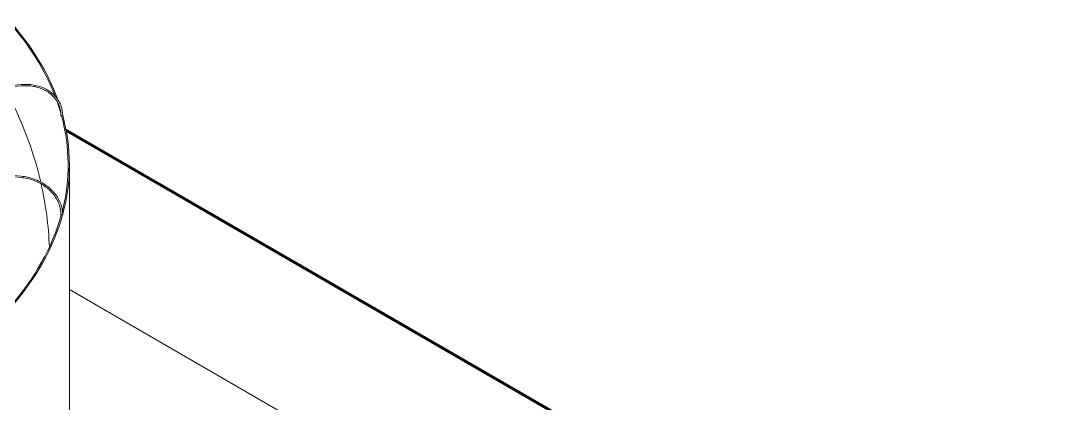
# Model space of a CAD drawing. Header units: millimetres. Extents: x -312439 to 477422, y -331570 to 212570.
# Drawn here: x -165559 to -163554, y -83386 to -82655 of the extents above; entities that cross this region are included whole.
import ezdxf

# ---------------------------------------------------------------- set-up
doc = ezdxf.new("R2010")
doc.units = ezdxf.units.MM
doc.styles.add('ROMAND', font='ROMAND.SHX')
doc.dimstyles.new('1-50 (MILIMETRO)', dxfattribs={"dimscale": 0, "dimtxt": 125, "dimasz": 125, "dimexe": 100, "dimexo": 100, "dimgap": 50, "dimtad": 0, "dimdec": 0, "dimzin": 0, "dimdsep": 46, "dimtxsty": 'ROMAND', "dimcen": -390, "dimclrd": 1, "dimclre": 1, "dimclrt": 3, "dimadec": 0, "dimazin": 0, "dimtfac": 1, "dimtdec": 0, "dimtix": 1, "dimtmove": 2, "dimatfit": 2, "dimfxl": 1, "dimtvp": 1, "dimtolj": 1, "dimtzin": 0, "dimarcsym": 0})

msp = doc.modelspace()

# ---------------------------------------------------------------- linework, layer by layer
at = {"color": 3, "linetype": 'Continuous', "lineweight": 0, "extrusion": (-1.11022e-16, 0.816497, 0.57735)}
for p, q in [((-165559.438, -82776.499), (-166412.526, -82854.509)), ((-165559.215, -82778.939), (-166412.069, -82856.927)), ((-166412.873, -82873.429), (-165559.215, -82951.49)), ((-164475.234, -83438.271), (-165473.568, -82861.883)), ((-165473.136, -82864.132), (-164479.131, -83438.022)), ((-165472.72, -82866.373), (-164483.011, -83437.781)), ((-166413.596, -82875.822), (-165559.438, -82953.929)), ((-165466.951, -83492.686), (-165466.951, -82929.797)), ((-165466.951, -83167.704), (-164944.298, -83469.457))]:
    msp.add_line(p, q, dxfattribs=at)
at = {"color": 3, "linetype": 'Continuous', "lineweight": 0}
for centre, major_axis, ratio, start_param, end_param in [((-166515.719, -82929.797), (-1046.319, 0), 0.57735027, 3.3609423, 3.61148113), ((-166515.719, -82929.797), (-1048.768, 0), 0.57735027, 3.35086888, 3.61231471), ((-166515.624, -83097.552), (1010.388, -32.497), 0.79709982, 0.20844184, 0.41264052), ((-166515.719, -82929.797), (-1046.319, 0), 0.57735027, 3.30554955, 3.34466555), ((-165482.11, -82835.491), (-1.225, 0.023), 0.57529521, 0, 0.1678974), ((-165482.11, -82835.491), (-1.225, 0.023), 0.57529521, 0.1678974, 1.73869372), ((-166515.719, -82929.797), (-1046.319, 0), 0.57735027, 2.9973499, 3.29716571), ((-165480.901, -82835.38), (-1.225, 0), 0.57735027, 1.20431179, 3.14159265), ((-166515.719, -82929.797), (-1048.768, 0), 0.57735027, 2.98561554, 3.29783032), ((-166515.624, -83097.552), (1010.388, -32.497), 0.79709982, 0.05380476, 0.20420122), ((-166515.719, -82929.797), (-1046.319, 0), 0.57735027, 2.6752935, 2.98289949), ((-166515.719, -82929.797), (-1048.768, 0), 0.57735027, 2.67086857, 2.98332964), ((-165482.11, -83024.603), (-1.225, 0.023), 0.57926583, 0, 1.42460911), ((-165480.901, -83024.714), (-1.225, 0), 0.57735027, 0.89015252, 3.14159265)]:
    msp.add_ellipse(centre, major_axis=major_axis, ratio=ratio, start_param=start_param, end_param=end_param, dxfattribs=at)
for points, knots in [([(-165479.676, -82835.38), (-165479.676, -82828.436), (-165481.007, -82821.606), (-165486.203, -82808.863), (-165490.065, -82802.953), (-165499.922, -82792.639), (-165505.914, -82788.236), (-165519.432, -82781.353), (-165526.955, -82778.874), (-165542.801, -82776.067), (-165551.121, -82775.739), (-165559.438, -82776.499)], [4.71238898, 4.71238898, 4.71238898, 4.71238898, 5.02654825, 5.02654825, 5.34070751, 5.34070751, 5.65486678, 5.65486678, 5.96902604, 5.96902604, 6.28318531, 6.28318531, 6.28318531, 6.28318531]), ([(-165559.215, -82778.939), (-165551.154, -82778.202), (-165543.098, -82778.531), (-165527.805, -82781.284), (-165520.571, -82783.706), (-165507.648, -82790.389), (-165501.961, -82794.646), (-165492.686, -82804.561), (-165489.099, -82810.215), (-165484.362, -82822.366), (-165483.211, -82828.862), (-165483.335, -82835.468)], [6.28318531, 6.28318531, 6.28318531, 6.28318531, 6.60045335, 6.60045335, 6.91772139, 6.91772139, 7.23498943, 7.23498943, 7.55225747, 7.55225747, 7.86952551, 7.86952551, 7.86952551, 7.86952551]), ([(-165559.438, -82953.929), (-165551.377, -82954.666), (-165543.313, -82956.47), (-165527.991, -82962.03), (-165520.736, -82965.786), (-165507.763, -82974.866), (-165502.047, -82980.189), (-165492.725, -82991.86), (-165489.119, -82998.205), (-165484.362, -83011.276), (-165483.211, -83017.998), (-165483.335, -83024.58)], [0, 0, 0, 0, 0.31726804, 0.31726804, 0.63453608, 0.63453608, 0.95180412, 0.95180412, 1.26907216, 1.26907216, 1.5863402, 1.5863402, 1.5863402, 1.5863402]), ([(-165479.676, -83024.714), (-165479.676, -83017.769), (-165481.006, -83010.714), (-165486.181, -82997.074), (-165490.024, -82990.492), (-165499.833, -82978.435), (-165505.798, -82972.96), (-165519.266, -82963.639), (-165526.768, -82959.794), (-165542.585, -82954.099), (-165550.898, -82952.251), (-165559.215, -82951.49)], [4.71238898, 4.71238898, 4.71238898, 4.71238898, 5.02654825, 5.02654825, 5.34070751, 5.34070751, 5.65486678, 5.65486678, 5.96902604, 5.96902604, 6.28318531, 6.28318531, 6.28318531, 6.28318531])]:
    msp.add_open_spline(points, degree=3, knots=knots, dxfattribs=at)

# ---------------------------------------------------------------- leaders
msp.add_leader([(-166578.296, -86667.446, -9601.866), (-162537.374, -82829.809, -9601.866), (-162256.368, -82829.809, -9601.866)], dimstyle='1-50 (MILIMETRO)', override={"dimscale": 1, "dimfxl": 2})

doc.saveas('drawing.dxf')
